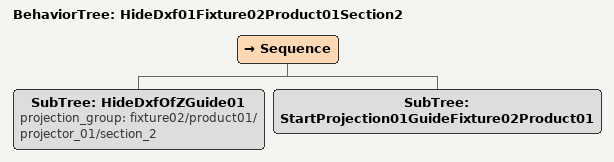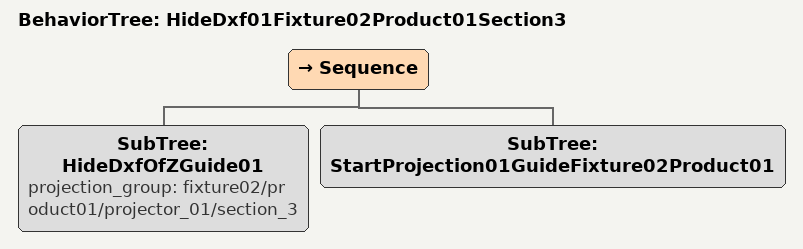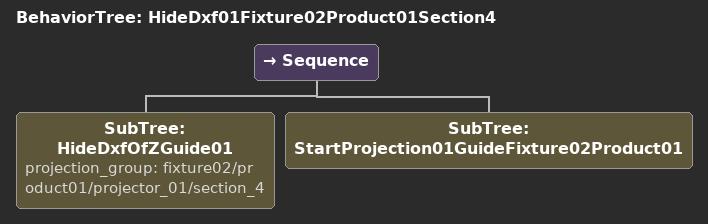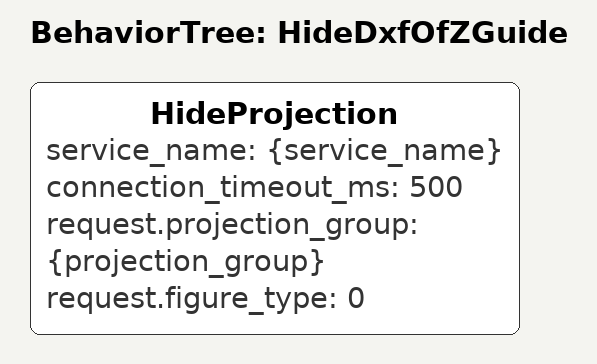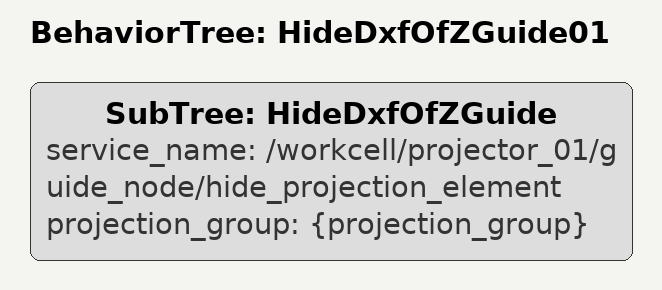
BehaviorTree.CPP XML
<BehaviorTree ID="HideDxf01Fixture02Product01Section2">
   <Sequence>
       <SubTree ID="HideDxfOfZGuide01" projection_group="fixture02/product01/projector_01/section_2"/>
       <SubTree ID="StartProjection01GuideFixture02Product01"/>
   </Sequence>
</BehaviorTree>

<BehaviorTree ID="HideDxf01Fixture02Product01Section3">
   <Sequence>
       <SubTree ID="HideDxfOfZGuide01" projection_group="fixture02/product01/projector_01/section_3"/>
       <SubTree ID="StartProjection01GuideFixture02Product01"/>
   </Sequence>
</BehaviorTree>

<BehaviorTree ID="HideDxf01Fixture02Product01Section4">
   <Sequence>
       <SubTree ID="HideDxfOfZGuide01" projection_group="fixture02/product01/projector_01/section_4"/>
       <SubTree ID="StartProjection01GuideFixture02Product01"/>
   </Sequence>
</BehaviorTree>

<BehaviorTree ID="HideDxfOfZGuide">
    <HideProjection service_name="{service_name}" connection_timeout_ms="500" request.projection_group="{projection_group}" request.figure_type="0"/>
</BehaviorTree>

<BehaviorTree ID="HideDxfOfZGuide01">
    <SubTree ID="HideDxfOfZGuide" service_name="/workcell/projector_01/guide_node/hide_projection_element" projection_group="{projection_group}"/>
</BehaviorTree>
